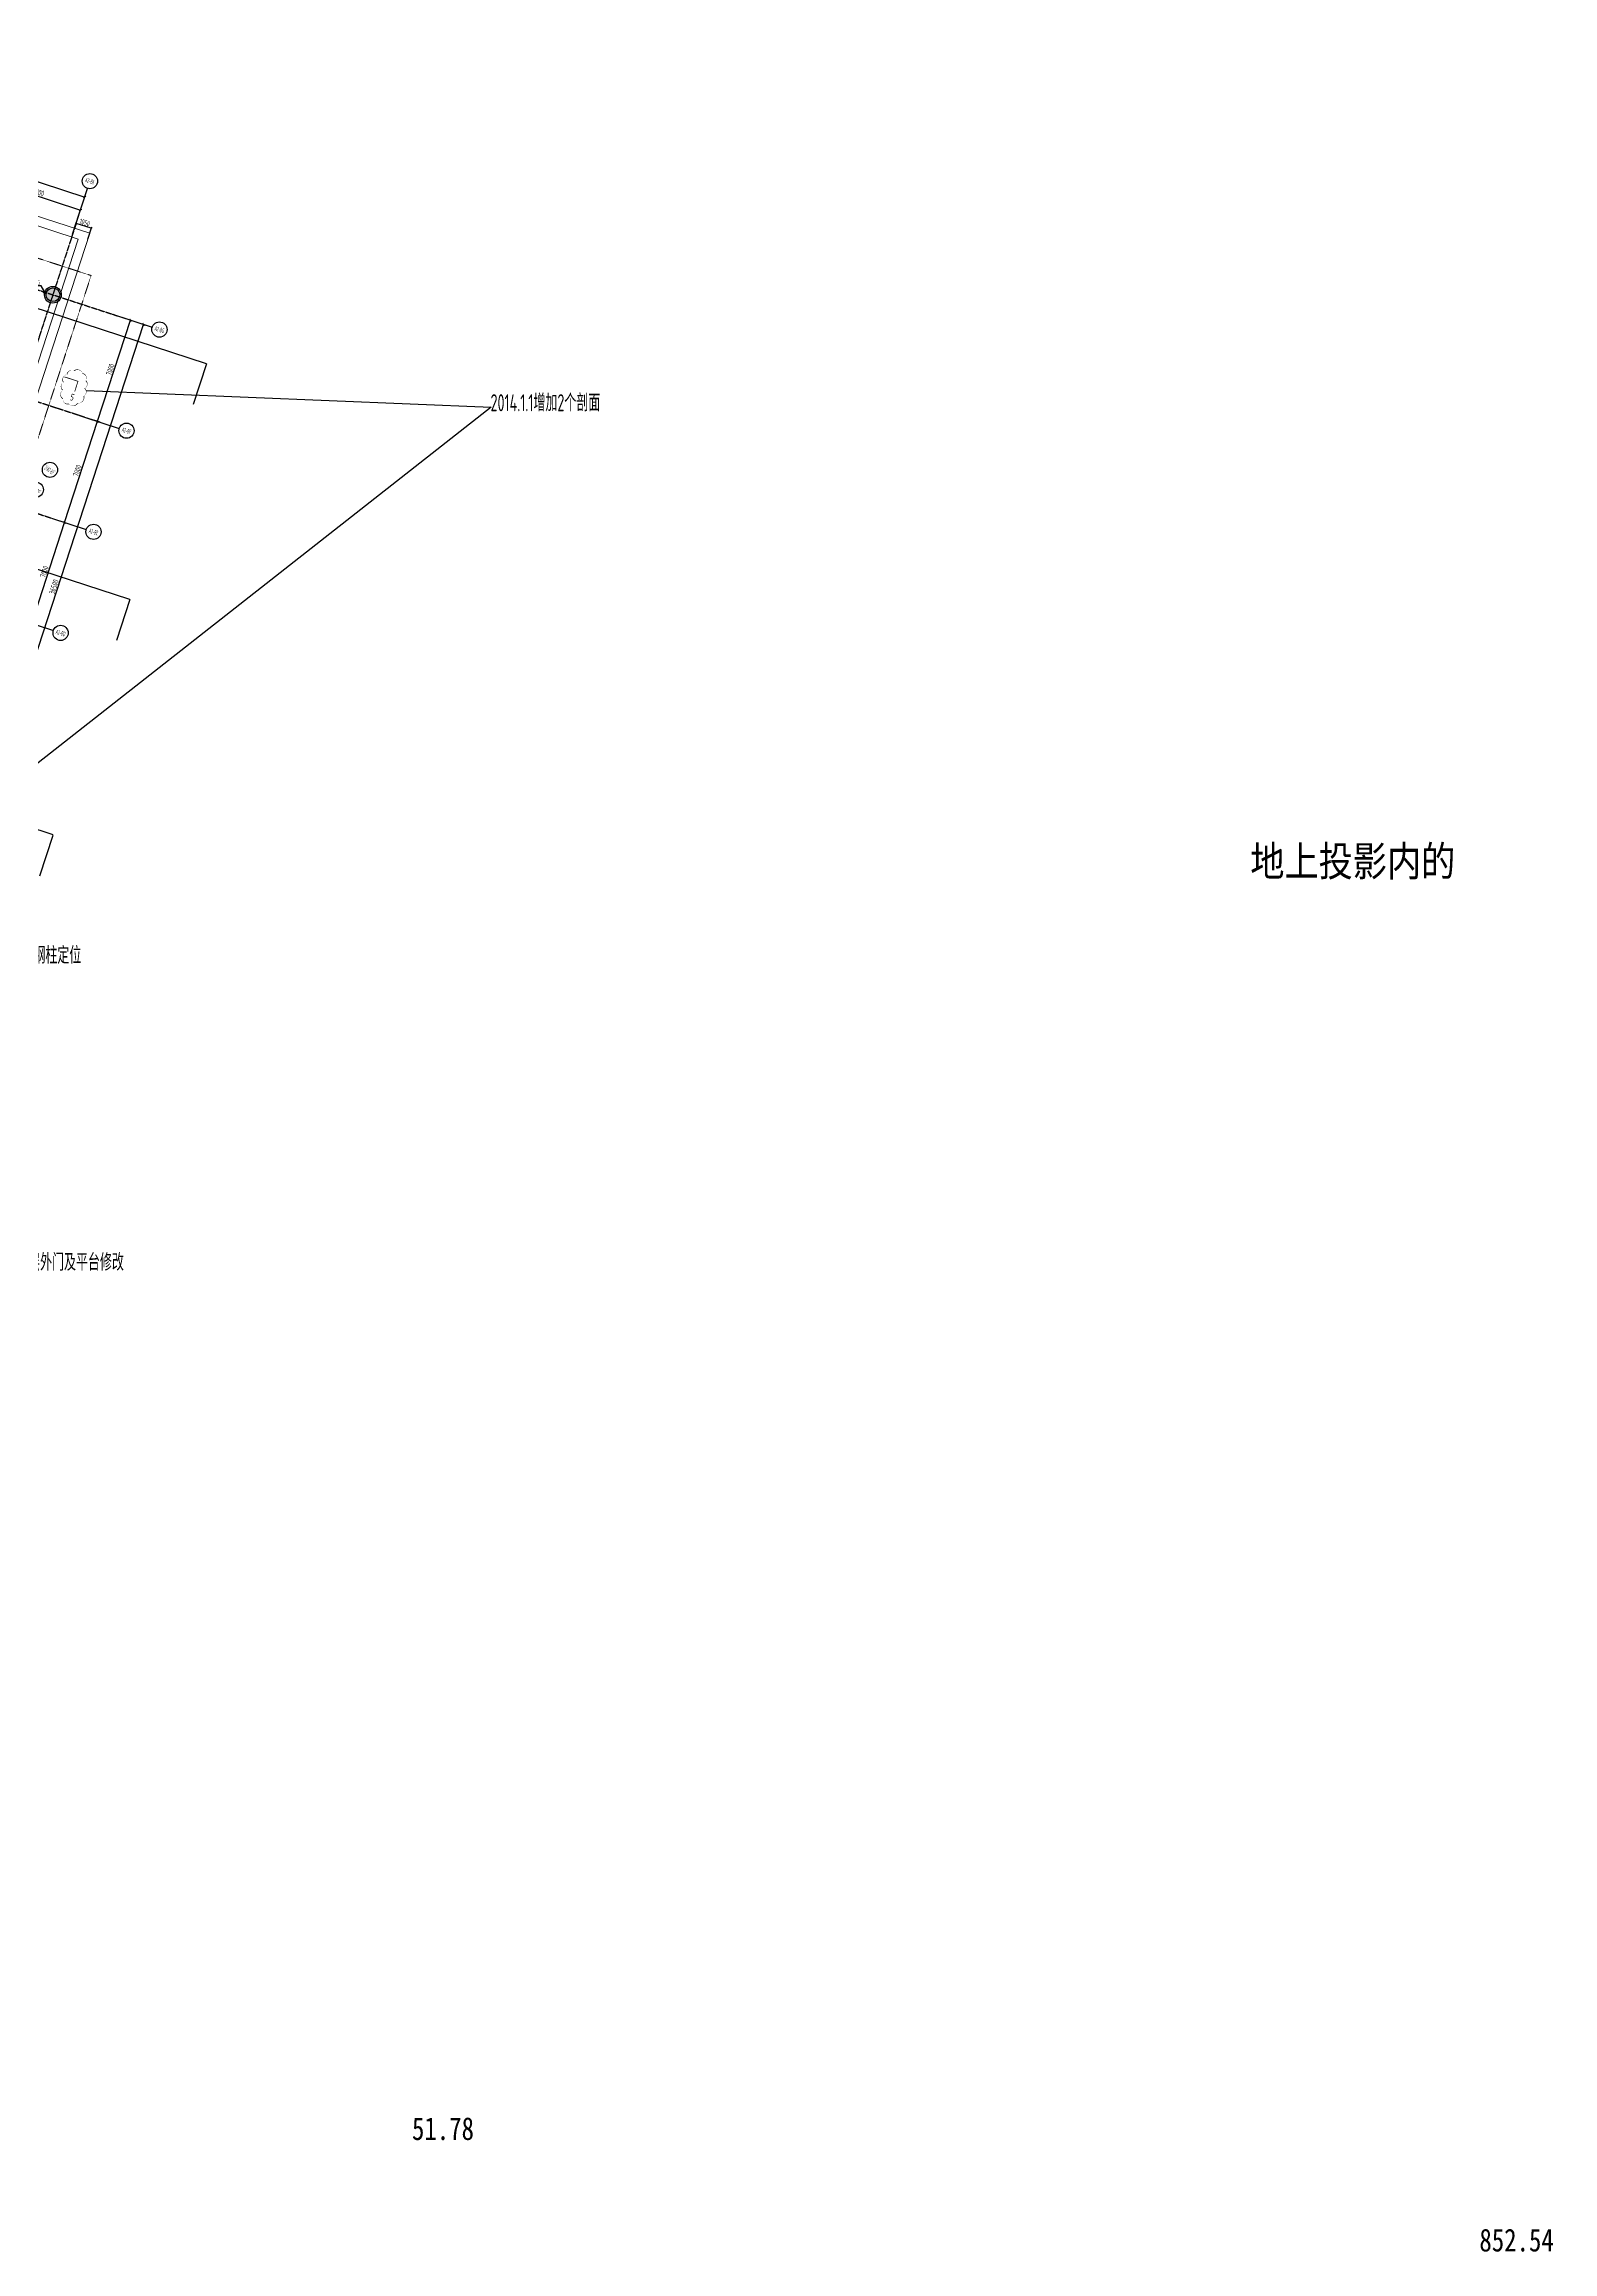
# Model space of a CAD drawing. Header units: millimetres. Extents: x 11639278 to 23698211, y -13072636 to -5537337.
# Drawn here: x 11876263 to 11975596, y -6455697 to -6310420 of the extents above; entities that cross this region are included whole.
import ezdxf
from ezdxf.enums import TextEntityAlignment as Align

# ---------------------------------------------------------------- set-up
doc = ezdxf.new("R2010")
doc.units = ezdxf.units.MM
doc.header["$LTSCALE"] = 10
for name, pattern in [('A2-RG-AXIS$0$CENTER', [2, 1.25, -0.25, 0.25, -0.25]), ('A2-RG-AXIS$0$DOTE', [2.42, 2, -0.2, 0.02, -0.2]), ('A2-RI-F1$0$DASHED', [0.75, 0.5, -0.25]), ('A2-RI-F1$0$Overhead 1_16_', [2.579687, 1.5875, -0.992188])]:
    doc.linetypes.add(name, pattern=pattern)
for name, color, linetype in [('A-SYMB-NAME-150', 4, 'Continuous'), ('A2-RB-F1$0$A-DIMS-100', 1, 'Continuous'), ('A2-RG-AXIS$0$A-AXIS', 1, 'Continuous'), ('A2-RG-AXIS$0$A-DIMS-100', 1, 'Continuous'), ('A2-RG-AXIS$0$A-GRID', 1, 'A2-RG-AXIS$0$CENTER'), ('A2-RG-AXIS$0$A-SYMB', 4, 'Continuous'), ('A2-RI-F1$0$A-ROOF-DRAN', 175, 'Continuous'), ('A2-RI-F1$0$A-SYMB', 4, 'Continuous'), ('A2-RI-F1$0$A-SYMB-AREA', 4, 'Continuous'), ('A2-RI-F1$0$A-SYMB-NAME', 4, 'Continuous'), ('A2-RI-F1$0$A-WALL', 7, 'Continuous'), ('A2-RS-F1$0$A-HATH-GRAY', 8, 'Continuous'), ('A2-RS-F1$0$A-WALL-CONC', 6, 'Continuous')]:
    doc.layers.add(name, color=color, linetype=linetype)
for name, color, linetype, lineweight in [('A2-RI-F1$0$A-DETL-LLIN', 3, 'Continuous', 5), ('A2-RI-F1$0$A-FLOR-OVHD', 8, 'A2-RI-F1$0$Overhead 1_16_', 5), ('A2-RI-F1$0$A-TEXT', 4, 'Continuous', 9)]:
    doc.layers.add(name, color=color, linetype=linetype, lineweight=lineweight)
doc.styles.add('A-1-10-01~10(B1~wd)$0$ht', font='SIMHEI.TTF', dxfattribs={"width": 0.8})
doc.styles.add('A2-RB-F1$0$XD2008', font='hzs.shx', dxfattribs={"width": 0.7, "bigfont": 'hztxt.shx'})
doc.styles.add('A2-RG-AXIS$0$ECADI', font='hzs.shx', dxfattribs={"width": 0.7, "bigfont": 'hztxt.shx'})
doc.styles.add('A2-RG-AXIS$0$XD2008', font='hzs.shx', dxfattribs={"width": 0.7, "bigfont": 'hztxt.shx'})
doc.styles.add('A2-RI-F1$0$ECADI', font='hzs.shx', dxfattribs={"width": 0.7, "bigfont": 'hztxt.shx'})
doc.styles.add('A2-RI-F1$0$HZTXT', font='hzs-1.shx', dxfattribs={"width": 0.7, "bigfont": 'hztxt.shx'})
doc.dimstyles.new('A2-RB-F1$0$XD100', dxfattribs={"dimscale": 100, "dimtxt": 3.5, "dimasz": 1.5, "dimexe": 1, "dimexo": 2, "dimgap": 0.5, "dimtad": 1, "dimdec": 0, "dimdsep": 46, "dimtxsty": 'A2-RB-F1$0$XD2008', "dimcen": 2.5, "dimclrt": 4, "dimaunit": 1, "dimadec": 0, "dimazin": 0, "dimtfac": 1, "dimtdec": 0, "dimtix": 1, "dimtmove": 1, "dimatfit": 3, "dimfxl": 0, "dimtolj": 1, "dimtzin": 0, "dimarcsym": 0})
doc.dimstyles.new('A2-RG-AXIS$0$XD150', dxfattribs={"dimscale": 300, "dimtxt": 2.5, "dimasz": 1.5, "dimexe": 1, "dimexo": 2, "dimgap": 0.5, "dimtad": 1, "dimdec": 0, "dimdsep": 46, "dimtxsty": 'A2-RG-AXIS$0$XD2008', "dimcen": 2.5, "dimclrt": 4, "dimaunit": 1, "dimadec": 3, "dimazin": 0, "dimtfac": 1, "dimtdec": 0, "dimtmove": 2, "dimatfit": 3, "dimfxl": 0, "dimtolj": 1, "dimtzin": 0, "dimarcsym": 0})
doc.dimstyles.new('A2-RG-AXIS$0$XD150$0', dxfattribs={"dimscale": 150, "dimtxt": 2.5, "dimasz": 1, "dimexe": 1, "dimexo": 2, "dimgap": 0.5, "dimtad": 1, "dimdec": 0, "dimdsep": 46, "dimtxsty": 'A2-RG-AXIS$0$XD2008', "dimblk": 'A2-RG-AXIS$0$_ArchTick', "dimcen": 2.5, "dimclrt": 4, "dimaunit": 1, "dimadec": 0, "dimazin": 0, "dimtfac": 1, "dimtdec": 0, "dimtmove": 2, "dimatfit": 3, "dimfxl": 0, "dimtolj": 1, "dimtzin": 0, "dimarcsym": 0})

# ---------------------------------------------------------------- blocks, each defined once
blk = doc.blocks.new('A2-RG-AXIS$0$_ArchTick')
at = {"color": 0, "linetype": 'ByBlock', "const_width": 0.4}
blk.add_lwpolyline([(-0.5, -0.5), (0.5, 0.5)], dxfattribs=at)
blk = doc.blocks.new('*D562')
at = {"layer": 'A2-RG-AXIS$0$A-DIMS-100', "color": 0, "lineweight": -2, "transparency": 16777216}
for p, q in [((11875445, -6348548), (11877614, -6341892)), ((11876759, -6341613), (11877757, -6341939)), ((11874589, -6348269), (11875588, -6348594))]:
    blk.add_line(p, q, dxfattribs=at)
at = {"layer": 'Defpoints', "color": 0, "transparency": 16777216}
for p in [(11876473, -6341521), (11877614, -6341892), (11874304, -6348176)]:
    blk.add_point(p, dxfattribs=at)
at = {"layer": 'A2-RG-AXIS$0$A-DIMS-100', "color": 0, "lineweight": -2, "transparency": 16777216, "xscale": 150, "yscale": 150, "zscale": 150}
for p, rotation in [((11877614, -6341892), 71.94704053343841), ((11875445, -6348548), 251.9470405334384)]:
    blk.add_blockref('A2-RG-AXIS$0$_ArchTick', p, dxfattribs=dict(at, rotation=rotation))
at = {"layer": 'A2-RG-AXIS$0$A-DIMS-100', "color": 4, "transparency": 16777216, "insert": (11876280, -6345139), "char_height": 375, "attachment_point": 5, "rotation": 71.94704, "style": 'A2-RG-AXIS$0$XD2008'}
blk.add_mtext('\\A1;7000', dxfattribs=at)
blk = doc.blocks.new('*D563')
at = {"layer": 'A2-RG-AXIS$0$A-DIMS-100', "color": 0, "lineweight": -2, "transparency": 16777216}
for p, q in [((11877614, -6341892), (11879784, -6335237)), ((11878928, -6334958), (11879926, -6335283)), ((11876759, -6341613), (11877757, -6341939))]:
    blk.add_line(p, q, dxfattribs=at)
at = {"layer": 'Defpoints', "color": 0, "transparency": 16777216}
for p in [(11878643, -6334865), (11879784, -6335237), (11876473, -6341521)]:
    blk.add_point(p, dxfattribs=at)
at = {"layer": 'A2-RG-AXIS$0$A-DIMS-100', "color": 0, "lineweight": -2, "transparency": 16777216, "xscale": 150, "yscale": 150, "zscale": 150}
for p, rotation in [((11879784, -6335237), 71.94704053343841), ((11877614, -6341892), 251.9470405334384)]:
    blk.add_blockref('A2-RG-AXIS$0$_ArchTick', p, dxfattribs=dict(at, rotation=rotation))
at = {"layer": 'A2-RG-AXIS$0$A-DIMS-100', "color": 4, "transparency": 16777216, "insert": (11878449, -6338483), "char_height": 375, "attachment_point": 5, "rotation": 71.94704, "style": 'A2-RG-AXIS$0$XD2008'}
blk.add_mtext('\\A1;7000', dxfattribs=at)
blk = doc.blocks.new('*D564')
at = {"layer": 'A2-RG-AXIS$0$A-DIMS-100', "color": 0, "lineweight": -2, "transparency": 16777216}
for p, q in [((11879784, -6335237), (11881953, -6328582)), ((11881382, -6328396), (11882096, -6328628)), ((11879213, -6335051), (11879926, -6335283))]:
    blk.add_line(p, q, dxfattribs=at)
at = {"layer": 'Defpoints', "color": 0, "transparency": 16777216}
for p in [(11881097, -6328303), (11881953, -6328582), (11878928, -6334958)]:
    blk.add_point(p, dxfattribs=at)
at = {"layer": 'A2-RG-AXIS$0$A-DIMS-100', "color": 0, "lineweight": -2, "transparency": 16777216, "xscale": 150, "yscale": 150, "zscale": 150}
for p, rotation in [((11881953, -6328582), 71.94704049334469), ((11879784, -6335237), 251.9470404933447)]:
    blk.add_blockref('A2-RG-AXIS$0$_ArchTick', p, dxfattribs=dict(at, rotation=rotation))
at = {"layer": 'A2-RG-AXIS$0$A-DIMS-100', "color": 4, "transparency": 16777216, "insert": (11880619, -6331828), "char_height": 375, "attachment_point": 5, "rotation": 71.94704, "style": 'A2-RG-AXIS$0$XD2008'}
blk.add_mtext('\\A1;7000', dxfattribs=at)
blk = doc.blocks.new('*D565')
at = {"layer": 'A2-RG-AXIS$0$A-DIMS-100', "color": 0, "lineweight": -2, "transparency": 16777216}
for p, q in [((11871497, -6363564), (11882809, -6328860)), ((11881382, -6328396), (11882951, -6328907)), ((11870071, -6363099), (11871640, -6363610))]:
    blk.add_line(p, q, dxfattribs=at)
at = {"layer": 'Defpoints', "color": 0, "transparency": 16777216}
for p in [(11881097, -6328303), (11882809, -6328860), (11869786, -6363006)]:
    blk.add_point(p, dxfattribs=at)
at = {"layer": 'A2-RG-AXIS$0$A-DIMS-100', "color": 0, "lineweight": -2, "transparency": 16777216, "xscale": 150, "yscale": 150, "zscale": 150}
for p, rotation in [((11882809, -6328860), 71.94704055555823), ((11871497, -6363564), 251.9470405555582)]:
    blk.add_blockref('A2-RG-AXIS$0$_ArchTick', p, dxfattribs=dict(at, rotation=rotation))
at = {"layer": 'A2-RG-AXIS$0$A-DIMS-100', "color": 4, "transparency": 16777216, "insert": (11876903, -6346131), "char_height": 375, "attachment_point": 5, "rotation": 71.94704, "style": 'A2-RG-AXIS$0$XD2008'}
blk.add_mtext('\\A1;36500', dxfattribs=at)
blk = doc.blocks.new('*D571')
at = {"layer": 'A2-RG-AXIS$0$A-DIMS-100', "color": 0, "lineweight": -2, "transparency": 16777216}
for p, q in [((11872766, -6320047), (11872999, -6319334)), ((11872952, -6319476), (11878657, -6321336)), ((11878471, -6321906), (11878703, -6321193))]:
    blk.add_line(p, q, dxfattribs=at)
at = {"layer": 'Defpoints', "color": 0, "transparency": 16777216}
for p in [(11872673, -6320332), (11878378, -6322191), (11878657, -6321336)]:
    blk.add_point(p, dxfattribs=at)
at = {"layer": 'A2-RG-AXIS$0$A-DIMS-100', "color": 0, "lineweight": -2, "transparency": 16777216, "xscale": 150, "yscale": 150, "zscale": 150}
for p, rotation in [((11872952, -6319476), 161.9467459168328), ((11878657, -6321336), 341.9467459168328)]:
    blk.add_blockref('A2-RG-AXIS$0$_ArchTick', p, dxfattribs=dict(at, rotation=rotation))
at = {"layer": 'A2-RG-AXIS$0$A-DIMS-100', "color": 4, "transparency": 16777216, "insert": (11875886, -6320156), "char_height": 375, "attachment_point": 5, "rotation": 341.94675, "style": 'A2-RG-AXIS$0$XD2008'}
blk.add_mtext('\\A1;6000', dxfattribs=at)
blk = doc.blocks.new('*D572')
at = {"layer": 'A2-RG-AXIS$0$A-DIMS-100', "color": 0, "lineweight": -2, "transparency": 16777216}
for p, q in [((11848046, -6311989), (11848557, -6310420)), ((11848511, -6310563), (11878936, -6320480)), ((11878471, -6321906), (11878982, -6320337))]:
    blk.add_line(p, q, dxfattribs=at)
at = {"layer": 'Defpoints', "color": 0, "transparency": 16777216}
for p in [(11847953, -6312274), (11878936, -6320480), (11878378, -6322191)]:
    blk.add_point(p, dxfattribs=at)
at = {"layer": 'A2-RG-AXIS$0$A-DIMS-100', "color": 0, "lineweight": -2, "transparency": 16777216, "xscale": 150, "yscale": 150, "zscale": 150}
for p, rotation in [((11848511, -6310563), 161.9470385083665), ((11878936, -6320480), 341.9470385083665)]:
    blk.add_blockref('A2-RG-AXIS$0$_ArchTick', p, dxfattribs=dict(at, rotation=rotation))
at = {"layer": 'A2-RG-AXIS$0$A-DIMS-100', "color": 4, "transparency": 16777216, "insert": (11863805, -6315272), "char_height": 375, "attachment_point": 5, "rotation": 341.94704, "style": 'A2-RG-AXIS$0$XD2008'}
blk.add_mtext('\\A1;32000', dxfattribs=at)
blk = doc.blocks.new('A2-RG-AXIS$0$ECADI-TAG-GRID')
at = {"color": 13}
blk.add_circle((0, 0), 5, dxfattribs=at)
at = {"style": 'A2-RG-AXIS$0$ECADI', "width": 0.7}
blk.add_attdef('GRID', text='', height=5, dxfattribs=at).set_placement((0, 0), align=Align.MIDDLE)
blk = doc.blocks.new('*D545')
at = {"layer": 'A2-RG-AXIS$0$A-DIMS-100', "color": 0, "lineweight": -2, "ltscale": 3, "transparency": 16777216}
blk.add_arc((11865637, -6330626), 5954, 324.66558, 341.94704, dxfattribs=at)
at = {"layer": 'Defpoints', "color": 0, "ltscale": 3, "transparency": 16777216}
for p in [(11846414, -6316998), (11840967, -6322585), (11870815, -6333565), (11878928, -6334958), (11876238, -6338142)]:
    blk.add_point(p, dxfattribs=at)
at = {"layer": 'A2-RG-AXIS$0$A-DIMS-100', "color": 0, "lineweight": -2, "ltscale": 3, "transparency": 16777216, "xscale": 150, "yscale": 150, "zscale": 150}
for p, rotation in [((11871298, -6332471), 71.94704049334831), ((11870494, -6334070), 234.6655761921282)]:
    blk.add_blockref('A2-RG-AXIS$0$_ArchTick', p, dxfattribs=dict(at, rotation=rotation))
at = {"layer": 'A2-RG-AXIS$0$A-DIMS-100', "color": 4, "ltscale": 3, "transparency": 16777216, "insert": (11871378, -6333513), "char_height": 375, "attachment_point": 5, "rotation": 63.30631, "style": 'A2-RG-AXIS$0$XD2008'}
blk.add_mtext('\\A1;17°16\'53"', dxfattribs=at)
blk = doc.blocks.new('A2-RB-F1$0$_ArchTick')
at = {"color": 0, "linetype": 'ByBlock', "const_width": 0.4}
blk.add_lwpolyline([(-0.5, -0.5), (0.5, 0.5)], dxfattribs=at)
blk = doc.blocks.new('*D777')
at = {"layer": 'A2-RB-F1$0$A-DIMS-100', "color": 0, "lineweight": -2, "transparency": 16777216}
blk.add_arc((11863024, -6337137), 1389, 86.94753, 161.94704, dxfattribs=at)
at = {"layer": 'Defpoints', "color": 0, "transparency": 16777216}
for p in [(11838798, -6329241), (11863268, -6332569), (11862505, -6335848), (11863052, -6336620), (11876759, -6341613)]:
    blk.add_point(p, dxfattribs=at)
at = {"layer": 'A2-RB-F1$0$A-DIMS-100', "color": 0, "lineweight": -2, "transparency": 16777216, "xscale": 100, "yscale": 100, "zscale": 100}
for p, rotation in [((11861703, -6336706), 251.9470404933447), ((11863098, -6335750), 356.9475321673199)]:
    blk.add_blockref('A2-RB-F1$0$_ArchTick', p, dxfattribs=dict(at, rotation=rotation))
at = {"layer": 'A2-RB-F1$0$A-DIMS-100', "color": 4, "transparency": 16777216, "insert": (11862111, -6335806), "char_height": 350, "attachment_point": 5, "rotation": 34.44729, "style": 'A2-RB-F1$0$XD2008'}
blk.add_mtext('\\A1;75°', dxfattribs=at)
blk = doc.blocks.new('*D833')
at = {"layer": 'A2-RB-F1$0$A-DIMS-100', "color": 0, "lineweight": -2, "transparency": 16777216}
for p, q in [((11878140, -6322921), (11878402, -6322117)), ((11879370, -6322537), (11878371, -6322212)), ((11879138, -6323247), (11879401, -6322442))]:
    blk.add_line(p, q, dxfattribs=at)
at = {"layer": 'Defpoints', "color": 0, "transparency": 16777216}
for p in [(11878371, -6322212), (11878078, -6323112), (11879076, -6323437)]:
    blk.add_point(p, dxfattribs=at)
at = {"layer": 'A2-RB-F1$0$A-DIMS-100', "color": 0, "lineweight": -2, "transparency": 16777216, "xscale": 100, "yscale": 100, "zscale": 100}
for p, rotation in [((11878371, -6322212), 161.9467563308351), ((11879370, -6322537), 341.9467563308352)]:
    blk.add_blockref('A2-RB-F1$0$_ArchTick', p, dxfattribs=dict(at, rotation=rotation))
at = {"layer": 'A2-RB-F1$0$A-DIMS-100', "color": 4, "transparency": 16777216, "insert": (11878940, -6322161), "char_height": 350, "attachment_point": 5, "rotation": 341.94676, "style": 'A2-RB-F1$0$XD2008'}
blk.add_mtext('\\A1;1050', dxfattribs=at)
blk = doc.blocks.new('A2-RS-F1')
at = {"layer": 'A2-RS-F1$0$A-HATH-GRAY', "ltscale": 3}
h = blk.add_hatch(color=256, dxfattribs=at)
h.paths.add_polyline_path([(11844907, -6323396), (11843861, -6323055), (11843582, -6323911), (11844628, -6324252)], flags=17)
h.paths.add_polyline_path([(11860883, -6343275), (11862024, -6343647), (11861714, -6344598), (11860573, -6344226)])
h.paths.add_polyline_path([(11865221, -6329964), (11866362, -6330336), (11866052, -6331287), (11864911, -6330915)])
h.paths.add_polyline_path([(11863052, -6336620), (11864193, -6336992), (11863883, -6337943), (11862742, -6337571)])
edge = h.paths.add_edge_path()
edge.add_arc((11859129, -6350592), 550, 0, 360)
edge = h.paths.add_edge_path()
edge.add_arc((11856959, -6357248), 450, 0, 360)
edge = h.paths.add_edge_path()
edge.add_arc((11853167, -6357589), 450, 0, 360)
edge = h.paths.add_edge_path()
edge.add_arc((11867806, -6323971), 450, 0, 360)
h.paths.add_polyline_path([(11846030, -6316400), (11847076, -6316740), (11846797, -6317596), (11845751, -6317255)])
h.paths.add_polyline_path([(11843861, -6323055), (11844907, -6323396), (11844628, -6324252), (11843582, -6323911)])
h.paths.add_polyline_path([(11855493, -6327057), (11855969, -6327212), (11855814, -6327687), (11855338, -6327532)])
h.paths.add_polyline_path([(11855338, -6327532), (11855814, -6327687), (11855969, -6327212), (11855493, -6327057)])
h.paths.add_polyline_path([(11848985, -6347023), (11849461, -6347178), (11849306, -6347653), (11848830, -6347498)])
h.paths.add_polyline_path([(11848830, -6347498), (11849306, -6347653), (11849461, -6347178), (11848985, -6347023)])
h.paths.add_polyline_path([(11841691, -6329710), (11842737, -6330051), (11842458, -6330907), (11841413, -6330566)])
edge = h.paths.add_edge_path()
edge.add_arc((11835567, -6350275), 550, 0, 360)
h.paths.add_polyline_path([(11837074, -6343877), (11838120, -6344218), (11838399, -6343362), (11837353, -6343021)])
h.paths.add_polyline_path([(11839243, -6337221), (11840289, -6337562), (11840568, -6336707), (11839522, -6336366)])
h.paths.add_polyline_path([(11843582, -6323911), (11844628, -6324252), (11844907, -6323396), (11843861, -6323055)])
edge = h.paths.add_edge_path()
edge.add_arc((11839856, -6353250), 450, 0, 360)
edge = h.paths.add_edge_path()
edge.add_arc((11857823, -6320717), 450, 0, 360)
edge = h.paths.add_edge_path()
edge.add_arc((11856666, -6324265), 500, 0, 360)
h.paths.add_polyline_path([(11855338, -6327532), (11855814, -6327687), (11855969, -6327212), (11855493, -6327057)])
h.paths.add_polyline_path([(11848830, -6347498), (11849306, -6347653), (11849461, -6347178), (11848985, -6347023)])
edge = h.paths.add_edge_path()
edge.add_arc((11848133, -6350444), 500, 0, 360)
edge = h.paths.add_edge_path()
edge.add_arc((11846511, -6355420), 450, 0, 360)
edge = h.paths.add_edge_path()
edge.add_arc((11865992, -6360192), 450, 0, 360)
edge = h.paths.add_edge_path()
edge.add_arc((11868161, -6353536), 450, 0, 360)
edge = h.paths.add_edge_path()
edge.add_arc((11870331, -6346881), 450, 0, 360)
edge = h.paths.add_edge_path()
edge.add_arc((11872500, -6340226), 450, 0, 360)
edge = h.paths.add_edge_path()
edge.add_arc((11874669, -6333570), 450, 0, 360)
edge = h.paths.add_edge_path()
edge.add_arc((11876839, -6326915), 450, 0, 360)
at = {"layer": 'A2-RS-F1$0$A-WALL-CONC'}
blk.add_circle((11876839, -6326915), 450, dxfattribs=at)
blk = doc.blocks.new('A2-RI-F1$0$5erhfh')
at = {"layer": 'A2-RI-F1$0$A-SYMB-AREA', "style": 'A2-RI-F1$0$ECADI', "width": 0.7}
blk.add_attdef('340M2', text='', height=2.5, dxfattribs=at).set_placement((0, 1.25), align=Align.MIDDLE_LEFT)
at = {"layer": 'A2-RI-F1$0$A-SYMB-NAME', "style": 'A2-RI-F1$0$ECADI', "width": 0.7}
blk.add_attdef('CHINESENAME', (-12.29, 3.09), '', height=4.5, dxfattribs=at)
blk = doc.blocks.new('A2-RI-F1$0$45yrthfgh')
at = {"layer": 'A2-RI-F1$0$A-ROOF-DRAN'}
for points in [[(11125, 34133), (10703, 35182), (10027, 35182)], [(11874, 34203), (12238, 34408), (12914, 34408)], [(41213, 24957), (40975, 25378), (40299, 25378)], [(39044, 18301), (38805, 18723), (38129, 18723)], [(5643, 16344), (4871, 16913), (4195, 16913)], [(4424, 14251), (3923, 14504), (3247, 14504)], [(242, 743), (-367, 460), (-1043, 460)]]:
    blk.add_lwpolyline(points, dxfattribs=at)
at = {"layer": 'A2-RI-F1$0$A-ROOF-DRAN', "linetype": 'A2-RI-F1$0$DASHED', "ltscale": 0.3}
for points in [[(11874, 34203), (11781, 33919), (11125, 34133)], [(4424, 14251), (5365, 13944), (6099, 16196), (5643, 16344)]]:
    blk.add_lwpolyline(points, dxfattribs=at)
at = {"layer": 'A2-RI-F1$0$A-ROOF-DRAN'}
for centre in [(11125, 34133), (11874, 34203), (41213, 24957), (39044, 18301), (5643, 16344), (4424, 14251), (242, 743)]:
    blk.add_circle(centre, 100, dxfattribs=at)
ref = blk.add_blockref('A2-RI-F1$0$5erhfh', (9379, 34942), dxfattribs=dict(at, xscale=-100, yscale=100, zscale=100))
ref.add_attrib('CHINESENAME', 'YSG', (10058, 35251), dxfattribs={"layer": 'A2-RI-F1$0$A-SYMB-NAME', "height": 300, "style": 'A2-RI-F1$0$ECADI', "width": 0.7})
ref = blk.add_blockref('A2-RI-F1$0$5erhfh', (11590, 34169), dxfattribs=dict(at, xscale=-100, yscale=100, zscale=100))
ref.add_attrib('CHINESENAME', 'YSG', (12269, 34477), dxfattribs={"layer": 'A2-RI-F1$0$A-SYMB-NAME', "height": 300, "style": 'A2-RI-F1$0$ECADI', "width": 0.7})
ref = blk.add_blockref('A2-RI-F1$0$5erhfh', (39650, 25138), dxfattribs=dict(at, xscale=-100, yscale=100, zscale=100))
ref.add_attrib('CHINESENAME', 'YSG', (40329, 25447), dxfattribs={"layer": 'A2-RI-F1$0$A-SYMB-NAME', "height": 300, "style": 'A2-RI-F1$0$ECADI', "width": 0.7})
ref = blk.add_blockref('A2-RI-F1$0$5erhfh', (37481, 18483), dxfattribs=dict(at, xscale=-100, yscale=100, zscale=100))
ref.add_attrib('CHINESENAME', 'YSG', (38160, 18792), dxfattribs={"layer": 'A2-RI-F1$0$A-SYMB-NAME', "height": 300, "style": 'A2-RI-F1$0$ECADI', "width": 0.7})
ref = blk.add_blockref('A2-RI-F1$0$5erhfh', (3547, 16661), dxfattribs=dict(at, xscale=-100, yscale=100, zscale=100))
ref.add_attrib('CHINESENAME', 'YSG', (4226, 16970), dxfattribs={"layer": 'A2-RI-F1$0$A-SYMB-NAME', "height": 300, "style": 'A2-RI-F1$0$ECADI', "width": 0.7})
ref = blk.add_blockref('A2-RI-F1$0$5erhfh', (2595, 14264), dxfattribs=dict(at, xscale=-100, yscale=100, zscale=100))
ref.add_attrib('CHINESENAME', 'YSG', (3274, 14573), dxfattribs={"layer": 'A2-RI-F1$0$A-SYMB-NAME', "height": 300, "style": 'A2-RI-F1$0$ECADI', "width": 0.7})
ref = blk.add_blockref('A2-RI-F1$0$5erhfh', (-1691, 208), dxfattribs=dict(at, xscale=-100, yscale=100, zscale=100))
ref.add_attrib('CHINESENAME', 'YSG', (-1012, 516), dxfattribs={"layer": 'A2-RI-F1$0$A-SYMB-NAME', "height": 300, "style": 'A2-RI-F1$0$ECADI', "width": 0.7})
blk = doc.blocks.new('A2-RI-F1')
blk.add_circle((11876838.5, -6326914.6), 550)
at = {"layer": 'A2-RI-F1$0$A-DETL-LLIN'}
for p, q in [((11879262.4, -6322866.6), (11859586.2, -6316453.2)), ((11878506, -6323251.1), (11859400.3, -6317023.6)), ((11864514, -6366178.2), (11878506, -6323251.1)), ((11864898.5, -6366934.6), (11879262.4, -6322866.6))]:
    blk.add_line(p, q, dxfattribs=at)
at = {"layer": 'A2-RI-F1$0$A-FLOR-OVHD', "ltscale": 0.3}
blk.add_lwpolyline([(11832501.7, -6353064.2), (11845078.7, -6314477.5), (11879355.1, -6325647.5), (11871959.5, -6348337.9), (11872377.5, -6348345.6), (11867157.7, -6364360), (11832494.4, -6353061.8)], dxfattribs=at)
at = {"layer": 'A2-RI-F1$0$A-SYMB', "const_width": 50}
blk.add_lwpolyline([(11877584.1, -6332311.3), (11878494.1, -6332607.9), (11878275.2, -6333279.7)], dxfattribs=at)
at = {"layer": 'Defpoints', "color": 3, "linetype": 'Continuous'}
for p, q in [((11886956.1, -6331453.7), (11833703.4, -6314096.4)), ((11881898.7, -6346970), (11828646, -6329612.7)), ((11886956.1, -6331453.7), (11886080.4, -6334140.6)), ((11876855, -6362444.3), (11823602.2, -6345087.1)), ((11881898.7, -6346970), (11881023, -6349656.8)), ((11876841.3, -6362486.2), (11875965.6, -6365173))]:
    blk.add_line(p, q, dxfattribs=at)
at = {"layer": 'Defpoints', "color": 3}
blk.add_lwpolyline([(11878229.8, -6331919.4, 0, 50, 0.52056705), (11877767.3, -6332157.1, 0, 50, 0.52056705), (11877767.3, -6332157.1, 0, 50, 0.52056705), (11877529.4, -6332672.2, 0, 50, 0.52056705), (11877529.4, -6332672.2, 0, 50, 0.52056705), (11877489.8, -6333187.2, 0, 50, 0.52056705), (11877489.8, -6333187.2, 0, 50, 0.52056705), (11877503, -6333768.3, 0, 50, 0.52056705), (11877503, -6333768.3, 0, 50, 0.52056705), (11877899.4, -6334098.4, 0, 50, 0.52056705), (11877899.4, -6334098.4, 0, 50, 0.52056705), (11878467.7, -6334045.6, 0, 50, 0.52056705), (11878467.7, -6334045.6, 0, 50, 0.52056705), (11878877.3, -6333570.2, 0, 50, 0.52056705), (11878877.3, -6333570.2, 0, 50, 0.52056705), (11878930.2, -6333068.4, 0, 50, 0.52056705), (11878930.2, -6333068.4, 0, 50, 0.52056705), (11879009.5, -6332566.5, 0, 50, 0.52056705), (11879009.5, -6332566.5, 0, 50, 0.52056705), (11878798, -6332091.1, 0, 50, 0.52056705), (11878798, -6332091.1, 0, 50, 0.52056705), (11878229.8, -6331919.4, 0, 0, 0)], format="xyseb", dxfattribs=at)
blk.add_lwpolyline([(11879022.8, -6333211.4), (11905686, -6334314), (11869299.5, -6362847.2)], dxfattribs=at)
blk.add_blockref('A2-RS-F1', (0, 0))
ref = blk.add_blockref('A2-RI-F1$0$5erhfh', (11879001.5, -6334505.8), dxfattribs=dict(xscale=100.0000000002661, yscale=100.0000000002661, zscale=100.0000000002661, rotation=341.9467459264774))
ref.add_attrib('CHINESENAME', '5', (11877928.5, -6333831.3), dxfattribs={"layer": 'A2-RI-F1$0$A-SYMB-NAME', "height": 450, "rotation": 341.946746, "style": 'A2-RI-F1$0$ECADI', "width": 0.7})
at = {"layer": 'A2-RI-F1$0$A-WALL'}
blk.add_blockref('A2-RI-F1$0$45yrthfgh', (11835102.2, -6351700.9), dxfattribs=at)
at = {"layer": 'Defpoints'}
ref = blk.add_blockref('A2-RI-F1$0$5erhfh', (11908728.2, -6334696.1), dxfattribs=dict(at, xscale=250, yscale=250, zscale=250))
ref.add_attrib('CHINESENAME', '2014.1.1增加2个剖面', (11905655.2, -6334579.2), dxfattribs={"layer": 'A2-RI-F1$0$A-SYMB-NAME', "height": 1125, "style": 'A2-RI-F1$0$ECADI', "width": 0.7})
ref = blk.add_blockref('A2-RI-F1$0$5erhfh', (11874786.7, -6371055.1), dxfattribs=dict(at, xscale=250, yscale=250, zscale=250))
ref.add_attrib('CHINESENAME', '2013.12.27钢柱定位', (11871713.7, -6370938.2), dxfattribs={"layer": 'A2-RI-F1$0$A-SYMB-NAME', "height": 1125, "style": 'A2-RI-F1$0$ECADI', "width": 0.7})
ref = blk.add_blockref('A2-RI-F1$0$5erhfh', (11873618, -6391251.9), dxfattribs=dict(at, xscale=250, yscale=250, zscale=250))
ref.add_attrib('CHINESENAME', '2013.12.28首层外门及平台修改', (11870545, -6391135), dxfattribs={"layer": 'A2-RI-F1$0$A-SYMB-NAME', "height": 1125, "style": 'A2-RI-F1$0$ECADI', "width": 0.7})
at = {"layer": 'A2-RI-F1$0$A-TEXT', "style": 'A2-RI-F1$0$HZTXT'}
blk.add_text('地上投影内的', height=2250, dxfattribs=at).set_placement((11955674.3, -6365392.2))
blk = doc.blocks.new('A2-RG-AXIS')
at = {"layer": 'A2-RG-AXIS$0$A-AXIS'}
for p, q in [((11878377.7, -6322191.3), (11879121.5, -6319909.3)), ((11881097.2, -6328302.7), (11883379.1, -6329046.4)), ((11878927.9, -6334958.1), (11881209.8, -6335701.8)), ((11876758.7, -6341613.5), (11879040.5, -6342357.2)), ((11874589.4, -6348268.9), (11876871.2, -6349012.6))]:
    blk.add_line(p, q, dxfattribs=at)
at = {"layer": 'A2-RG-AXIS$0$A-GRID', "linetype": 'A2-RG-AXIS$0$DOTE'}
for p, q in [((11843136.5, -6315929.7), (11881097.2, -6328302.7)), ((11878378.1, -6322191.3), (11865217.4, -6362568.5)), ((11840967.2, -6322585.1), (11878927.9, -6334958.1)), ((11838798, -6329240.5), (11876758.7, -6341613.5))]:
    blk.add_line(p, q, dxfattribs=at)
at = {"layer": 'A2-RG-AXIS$0$A-SYMB'}
ref = blk.add_blockref('A2-RG-AXIS$0$ECADI-TAG-GRID', (11879276.7, -6319434), dxfattribs=dict(at, xscale=100.0000000000341, yscale=100.0000000000341, zscale=100.0000000000341, rotation=342.7200000000827))
ref.add_attrib('GRID', 'A2-B6', dxfattribs={"layer": '0', "extrusion": (0, 0, -1), "height": 300, "rotation": 17.28, "style": 'A2-RG-AXIS$0$ECADI', "text_generation_flag": 2, "width": 0.5}).set_placement((-11879276.7, -6319434), align=Align.MIDDLE)
ref = blk.add_blockref('A2-RG-AXIS$0$ECADI-TAG-GRID', (11883854.4, -6329201.4), dxfattribs=dict(at, xscale=100.0000000000341, yscale=100.0000000000341, zscale=100.0000000000341, rotation=342.7200000000827))
ref.add_attrib('GRID', 'A2-BG', dxfattribs={"layer": '0', "extrusion": (0, 0, -1), "height": 300, "rotation": 17.28, "style": 'A2-RG-AXIS$0$ECADI', "text_generation_flag": 2, "width": 0.5}).set_placement((-11883854.4, -6329201.4), align=Align.MIDDLE)
ref = blk.add_blockref('A2-RG-AXIS$0$ECADI-TAG-GRID', (11881685.2, -6335856.8), dxfattribs=dict(at, xscale=100.0000000000341, yscale=100.0000000000341, zscale=100.0000000000341, rotation=342.7200000000827))
ref.add_attrib('GRID', 'A2-BF', dxfattribs={"layer": '0', "extrusion": (0, 0, -1), "height": 300, "rotation": 17.28, "style": 'A2-RG-AXIS$0$ECADI', "text_generation_flag": 2, "width": 0.5}).set_placement((-11881685.2, -6335856.8), align=Align.MIDDLE)
ref = blk.add_blockref('A2-RG-AXIS$0$ECADI-TAG-GRID', (11876645.6, -6338432), dxfattribs=dict(at, xscale=99.99999999997956, yscale=99.99999999997956, zscale=99.99999999997956, rotation=325.4399999999224))
ref.add_attrib('GRID', "2/A2-BF'", dxfattribs={"layer": '0', "extrusion": (0, 0, -1), "height": 300, "rotation": 34.56, "style": 'A2-RG-AXIS$0$ECADI', "text_generation_flag": 2, "width": 0.4}).set_placement((-11876645.6, -6338432), align=Align.MIDDLE)
ref = blk.add_blockref('A2-RG-AXIS$0$ECADI-TAG-GRID', (11875720.7, -6339737.9), dxfattribs=dict(at, xscale=99.99999999997956, yscale=99.99999999997956, zscale=99.99999999997956, rotation=325.4399999999224))
ref.add_attrib('GRID', "1/A2-BF'", dxfattribs={"layer": '0', "extrusion": (0, 0, -1), "height": 300, "rotation": 34.56, "style": 'A2-RG-AXIS$0$ECADI', "text_generation_flag": 2, "width": 0.4}).set_placement((-11875720.7, -6339737.9), align=Align.MIDDLE)
ref = blk.add_blockref('A2-RG-AXIS$0$ECADI-TAG-GRID', (11879515.9, -6342512.2), dxfattribs=dict(at, xscale=100.0000000000341, yscale=100.0000000000341, zscale=100.0000000000341, rotation=342.7200000000827))
ref.add_attrib('GRID', 'A2-BE', dxfattribs={"layer": '0', "extrusion": (0, 0, -1), "height": 300, "rotation": 17.28, "style": 'A2-RG-AXIS$0$ECADI', "text_generation_flag": 2, "width": 0.5}).set_placement((-11879515.9, -6342512.2), align=Align.MIDDLE)
ref = blk.add_blockref('A2-RG-AXIS$0$ECADI-TAG-GRID', (11877347.8, -6349163.9), dxfattribs=dict(at, xscale=100.0000000000341, yscale=100.0000000000341, zscale=100.0000000000341, rotation=342.7200000000827))
ref.add_attrib('GRID', 'A2-BD', dxfattribs={"layer": '0', "extrusion": (0, 0, -1), "height": 300, "rotation": 17.28, "style": 'A2-RG-AXIS$0$ECADI', "text_generation_flag": 2, "width": 0.5}).set_placement((-11877347.8, -6349163.9), align=Align.MIDDLE)
at = {"layer": 'A2-RG-AXIS$0$A-DIMS-100'}
for p1, p2, distance, picture, middle in [((11847953.1, -6312274.5), (11878378.1, -6322191.3), 1800, '*D572', (11863804.8, -6315271.9)), ((11869786, -6363005.8), (11881097.2, -6328302.6), -1800, '*D565', (11876903.4, -6346130.7)), ((11878927.9, -6334958.1), (11881097.2, -6328302.7), -900, '*D564', (11880618.7, -6331828))]:
    dim = blk.add_aligned_dim(p1=p1, p2=p2, distance=distance, dimstyle='A2-RG-AXIS$0$XD150$0', dxfattribs=at)
    dim.commit()
    dim.dimension.update_dxf_attribs({"geometry": picture, "text_midpoint": middle})
at = {"layer": 'A2-RG-AXIS$0$A-DIMS-100', "ltscale": 3}
dim = blk.add_angular_dim_2l(base=(11870815.1772, -6333564.6066), line1=((11840967.2378, -6322585.1126), (11878927.9289, -6334958.0925)), line2=((11876238.3543, -6338141.9015), (11846413.5362, -6316997.8396)), dimstyle='A2-RG-AXIS$0$XD150', override={"dimscale": 150, "dimasz": 1, "dimblk": 'A2-RG-AXIS$0$_ArchTick', "dimadec": 4}, dxfattribs=at)
dim.commit()
dim.dimension.update_dxf_attribs({"geometry": '*D545', "text_midpoint": (11871378.0799, -6333512.755)})
at = {"layer": 'A2-RG-AXIS$0$A-DIMS-100'}
for base, p1, p2, angle, picture, middle in [((11878657, -6321335.7), (11872673.2, -6320331.8), (11878378.1, -6322191.3), 161.946746, '*D571', (11875885.8, -6320156.4)), ((11879783.6, -6335237), (11876473.4, -6341520.5), (11878642.7, -6334865.1), 251.947041, '*D563', (11878449.4, -6338483.3)), ((11877614.4, -6341892.4), (11874304.2, -6348175.9), (11876473.4, -6341520.5), 251.947041, '*D562', (11876280.1, -6345138.7))]:
    dim = blk.add_linear_dim(base=base, p1=p1, p2=p2, angle=angle, dimstyle='A2-RG-AXIS$0$XD150$0', dxfattribs=at)
    dim.commit()
    dim.dimension.update_dxf_attribs({"geometry": picture, "text_midpoint": middle})
blk = doc.blocks.new('A2-RB-F1')
at = {"layer": 'A2-RB-F1$0$A-DIMS-100'}
dim = blk.add_aligned_dim(p1=(11879076.4, -6323437), p2=(11878078.1, -6323111.6), distance=-946.4, dimstyle='A2-RB-F1$0$XD100', override={"dimasz": 1, "dimblk1": 'A2-RB-F1$0$_ArchTick', "dimblk2": 'A2-RB-F1$0$_ArchTick', "dimsah": 1}, dxfattribs=at)
dim.commit()
dim.dimension.update_dxf_attribs({"geometry": '*D833', "text_midpoint": (11878940.3, -6322160.6)})
dim = blk.add_angular_dim_2l(base=(11862505, -6335848.3), line1=((11838798, -6329240.5), (11876758.7, -6341613.5)), line2=((11863051.9, -6336620), (11863267.9, -6332569)), dimstyle='A2-RB-F1$0$XD100', override={"dimasz": 1, "dimblk1": 'A2-RB-F1$0$_ArchTick', "dimblk2": 'A2-RB-F1$0$_ArchTick', "dimsah": 1}, dxfattribs=at)
dim.commit()
dim.dimension.update_dxf_attribs({"geometry": '*D777', "text_midpoint": (11862111.2, -6335805.6)})

msp = doc.modelspace()

# ---------------------------------------------------------------- block references
for name in ['A2-RI-F1', 'A2-RB-F1', 'A2-RG-AXIS', 'A2-RS-F1']:
    msp.add_blockref(name, (0, 0))

# ---------------------------------------------------------------- texts
at = {"layer": 'A-SYMB-NAME-150', "linetype": 'Continuous', "style": 'A-1-10-01~10(B1~wd)$0$ht', "width": 0.8}
for s, p in [('51.78', (11900482, -6448337)), ('852.54', (11970758, -6455673))]:
    msp.add_text(s, height=1500, rotation=0, dxfattribs=at).set_placement(p)

doc.saveas('drawing.dxf')
